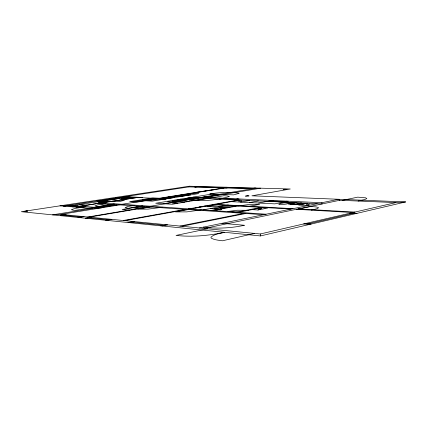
<?xml version="1.0" encoding="UTF-8"?>
<svg xmlns="http://www.w3.org/2000/svg" width="427" height="427" viewBox="0 0 427 427"><rect width="100%" height="100%" fill="white"/><g stroke="black" fill="none" stroke-linecap="round" stroke-linejoin="round"><path stroke-width="0.64" d="M92.536 208.435L59.956 205.846L68.325 205.27L101.557 207.821L92.536 208.435L52.441 214.856L60.906 214.365L119.757 204.885L119.832 204.384L99.432 207.655M189.908 209.091L214.375 204.682L214.567 204.25L292.986 208.675M63.329 206.113L188.798 186.898L189.342 186.209L290.28 188.996L251.909 195.806L405.65 201.939L260.449 235.939L21.35 211.701L189.342 186.209M257.903 209.993L261.436 208.547L258.479 209.129L261.794 207.735L267.606 208.072L257.903 209.993L252.101 209.636M182.228 195.673L181.635 195.641M75.937 207.116L99.987 203.049M114.383 198.827L113.518 198.817M224.463 232.293C219.916 233.622 214.525 233.895 210.895 237.193L211.322 238.218C214.744 240.006 218.693 240.246 222.456 240.791L254.652 233.42M307.99 223.86L352.803 213.431M60.906 214.365L260.283 233.975L395.888 202.59L405.65 201.939M358.162 201.037L364.525 199.601L366.836 198.592L365.704 197.834L357.751 197.151L342.315 200.38M311.331 210.148L317.56 208.573L318.553 207.65L316.316 206.951L310.936 206.481L297.213 209.342M280.251 203.588C274.742 205.003 285.844 204.485 287.024 203.887L293.546 202.595M207.682 228.797L176.047 235.421C191.712 237.166 207.586 235.773 222.979 232.614M204.282 228.466L339.764 200.274L395.888 202.59M199.34 227.981L317.122 203.695M321.819 202.729L322.171 203.935L197.375 198.021L205.947 197.429L321.819 202.729L338.622 199.265L339.764 200.274M307.162 203.225L299.562 204.763L288.476 204.207L296.076 202.702M297.806 203.802C299.007 203.498 295.052 203.967 298.025 203.823M179.932 226.07L243.86 213.356M181.902 226.262L245.877 213.495M236.275 212.208L261.127 207.351M280.416 203.556L286.923 202.281M238.234 212.342L263.16 207.469M282.38 202.051L287.072 201.138M160.904 225.851L166.541 224.751M288.284 201.197L274.774 203.86L231.194 201.651M162.073 225.968L167.715 224.869M247.809 206.593L259.632 204.336L249.726 204.405L237.935 206.027M267.414 201.341L272.1 200.455M258.581 203.038L267.532 201.347M268.578 201.395L273.264 200.509M210.847 210.5L235.517 205.889M212.651 210.623L237.332 205.995M218.939 209.694L215.619 210.084M219.387 209.609L221.784 209.161L220.86 209.102M219.227 209.716L219.675 209.63M214.429 208.808L231.413 205.654M249.443 202.574L258.378 200.914M249.475 200.493L240.545 202.126L241.677 200.823L238.677 201.368L240.086 200.044L216.254 204.346L212.694 204.586M129.007 222.616L134.526 221.602M201.501 209.87L186.727 211.893L175.449 211.899L190.709 209.145M228.354 205.024L216.377 206.652L206.796 206.705L218.982 204.496M202.676 209.951L227.367 205.424M127.977 222.51L133.491 221.501M188.243 208.979L238.399 199.964M124.849 220.652L186.941 209.47M233.19 199.719L237.844 198.886M234.236 199.767L238.89 198.934M123.254 220.497L185.275 209.358M105.57 220.241L110.983 219.291M106.515 220.337L111.933 219.382M219.115 199.051L223.748 198.245M220.113 199.099L224.746 198.288M162.372 207.239L148.036 209.123L137.718 209.155L152.818 206.599M85.315 218.186L90.62 217.284M86.179 218.277L91.495 217.375M206.3 198.464L172.305 204.266L155.684 203.252L180.098 199.201L188.019 199.601L192.235 198.881L184.347 198.491L180.141 199.201M78.76 217.524L84.034 216.638M135.951 208.018L144.54 206.577M251.044 188.691L255.02 188.024M251.983 188.718L255.96 188.051M163.445 203.722L252.613 188.734L260.641 188.179L205.947 197.429M149.647 206.385L198.881 198.091M206.172 196.964L219.585 194.701M87.781 217.007L148.142 206.823M89.163 217.146L149.594 206.924M184.923 198.523L211.258 194.146L222.622 194.611M142.565 205.91L128.463 208.259L125.116 207.613L127.427 206.599L134.281 205.355M140.99 206.337L122.175 209.47L129.226 210.015M77.922 217.439L83.19 216.558M61.339 215.758L66.511 214.914M165.532 198.897L174.243 197.482L159.212 198.571L165.986 198.923M225.162 187.944L137.425 202.078L136.106 201.998M225.339 187.949L229.288 187.314M226.203 187.976L230.153 187.336M182.126 195.689C183.407 195.422 179.874 195.881 182.26 195.705M186.375 195C188.088 194.707 183.829 195.267 186.428 194.936M60.559 215.678L65.726 214.84M111.596 204.549L74.506 210.479L71.357 209.7L74.709 208.499L85.902 206.615M97.036 207.447L114.1 204.72M132.829 201.816L154.473 198.358M222.109 187.859L226.059 187.223M222.969 187.88L226.913 187.245M120.868 204.453L223.785 187.907M114.244 204.005L98.093 206.577L94.922 205.91L97.714 204.859L105.955 203.449M157.712 198.523L137.483 197.477L96.849 203.535M98.429 203.647L101.573 203.156M76.673 207.175L82.112 206.326M99.181 203.695L102.325 203.204M101.455 203.855L104.61 203.359M79.273 207.383L84.727 206.529M141.599 197.69L142.751 197.509L125.143 196.601M80.014 207.442L85.475 206.583M102.213 203.903L105.368 203.412M130.294 197.237L121.54 198.758L124.919 198.817L134.334 197.445M195.352 187.085L199.26 186.487M72.158 206.817L77.57 205.979M72.873 206.871L78.29 206.033M79.961 206.161L137.483 197.477M64.023 206.166L69.387 205.35M101.658 200.717L126.002 196.991M72.531 205.59L101.386 201.16M104.076 200.855L128.372 197.119M194.573 187.063L198.475 186.466M297.486 203.722L297.16 203.828M114.073 198.752L113.342 198.865L114.201 198.854M185.878 194.952L186.252 194.915M215.523 189.497L194.781 192.566M165.954 198.923L145.5 200.775L152.215 201.16L198.742 193.586L191.846 193.314M138.636 197.295L135.679 197.504L123.435 196.863M182.633 196.212L167.896 197.173L174.707 197.504M113.881 198.865L113.603 198.849M297.101 203.882L297.571 203.871M197.311 186.786L224.09 187.538M228.183 187.656L253.04 188.355M188.798 186.898L252.613 188.734M217.589 194.621L221.592 194.781M204.181 196.874L208.168 197.055M203.119 197.055L207.1 197.237M175.807 195.897L182.644 196.207M200.354 197.455L193.522 197.141L185.457 198.48L192.262 198.817M222.435 198.694L235.523 199.302M270.931 200.952L284.734 201.592M284.259 202.804L290.883 203.124M201.768 199.254L196.66 199.003L189.22 200.263L194.312 200.525M159.463 198.24L152.962 197.909L129.685 201.624L136.01 202.008M127.7 197.637L131.735 197.85M181.624 200.994L189.118 201.4M142.458 199.596L148.842 199.948M167.71 201.256L175.529 201.688M184.581 202.179L179.516 201.896L172.289 203.124L177.333 203.417M298.318 208.899L354.864 212.086M112.077 198.624L113.433 198.699L111.196 198.758M296.413 209.294L352.969 212.523M214.375 204.682L291.081 209.065M350.999 212.977L357.02 213.324M120.82 199.809L124.454 200.29L119.17 201.629L111.975 201.186M349.804 213.254L355.824 213.607M204.357 206.086L206.038 206.188L199.308 206.994L199.964 207.282L197.269 207.357L197.92 207.65L195.224 207.725L195.87 208.018M218.976 206.972L227.105 207.463M99.176 200.562L111.169 201.309M248.455 210.335L237.247 210.233L227.837 211.461L238.923 212.208M97.057 200.887L109.029 201.645M109.926 201.768L103.233 201.341L98.018 202.611L266.106 214.215M210.314 208.541L218.512 209.07M220.3 209.209L221.239 209.262M218.464 209.55L221.367 209.641L218.016 209.636M216.153 209.983L217.076 210.047M188.857 208.872L190.527 208.984M100.756 203.449L103.035 203.604M119.757 204.885L263.71 214.712M98.039 203.62L116.64 204.896M132.418 207.762L139.528 208.275M79.225 204.565L86.713 205.115M94.57 207.26L99.528 207.639M304.979 223.631L311.027 224.095M303.602 223.945L309.655 224.415M66.713 205.755L74.869 206.396M79.401 206.748L82.011 206.951M221.96 223.316L244.441 225.275C230.959 228.199 217.007 228.877 203.311 227.159M63.933 215.336L80.559 216.996M88.848 217.823L108.282 219.761M131.778 222.109L163.733 225.301M260.283 233.975L260.449 235.939M176.837 200.22L179.473 200.439L183.898 199.889A3.779 0.406 -4.6 0 0 184.17 199.564L182.324 199.468A3.779 0.406 -4.6 0 0 179.516 199.66L176.837 200.22M221.154 209.614L219.82 209.865L221.154 209.609M307.627 203.247L306.421 204.682L309.474 204.063L308.118 205.547L298.644 205.067L307.627 203.247M238.997 193.399L233.542 194.872L209.764 193.933C219.307 192.396 229.123 191.92 238.714 193.148L238.997 193.399M229.16 196.553C218.4 199.937 206.679 200.887 195.369 200.594L223.945 195.71L227.933 196.03L229.16 196.553M198.133 197.61L195.123 197.813L198.133 197.61M194.098 198.283L191.072 198.491L194.098 198.283M194.712 197.45L191.776 197.712L194.712 197.45M190.682 198.123L187.672 198.325L190.682 198.123M177.531 200.749C169.978 202.435 170.512 200.108 177.531 200.749M216.783 209.961L216.783 209.961M220.732 209.246L220.433 209.278L220.7 209.246M304.787 203.471L299.3 204.581L290.066 204.117L295.548 203.028L304.787 203.471M301.425 203.108L298.318 203.476L301.425 203.108M288.588 202.633L288.14 202.718L289.645 202.681L288.588 202.633M247.174 195.817L245.418 196.126L249.064 195.892L247.174 195.817M284.676 189.257L283.096 189.535L286.581 189.31L284.676 189.257M186.45 195.47L182.452 196.121L177.317 195.892L181.299 195.246L186.45 195.47M190.826 194.76L186.877 195.406L181.731 195.182L185.67 194.547L190.826 194.76M181.358 195.123L180.525 195.256L182.948 195.192L181.358 195.123M130.908 197.493L130.47 197.557L131.548 197.525L130.908 197.493M115.808 198.16L108.463 199.281L112.184 199.5L119.549 198.368L115.808 198.16M26.714 210.997L24.494 211.333L27.723 211.098L26.714 210.997"/></g></svg>
